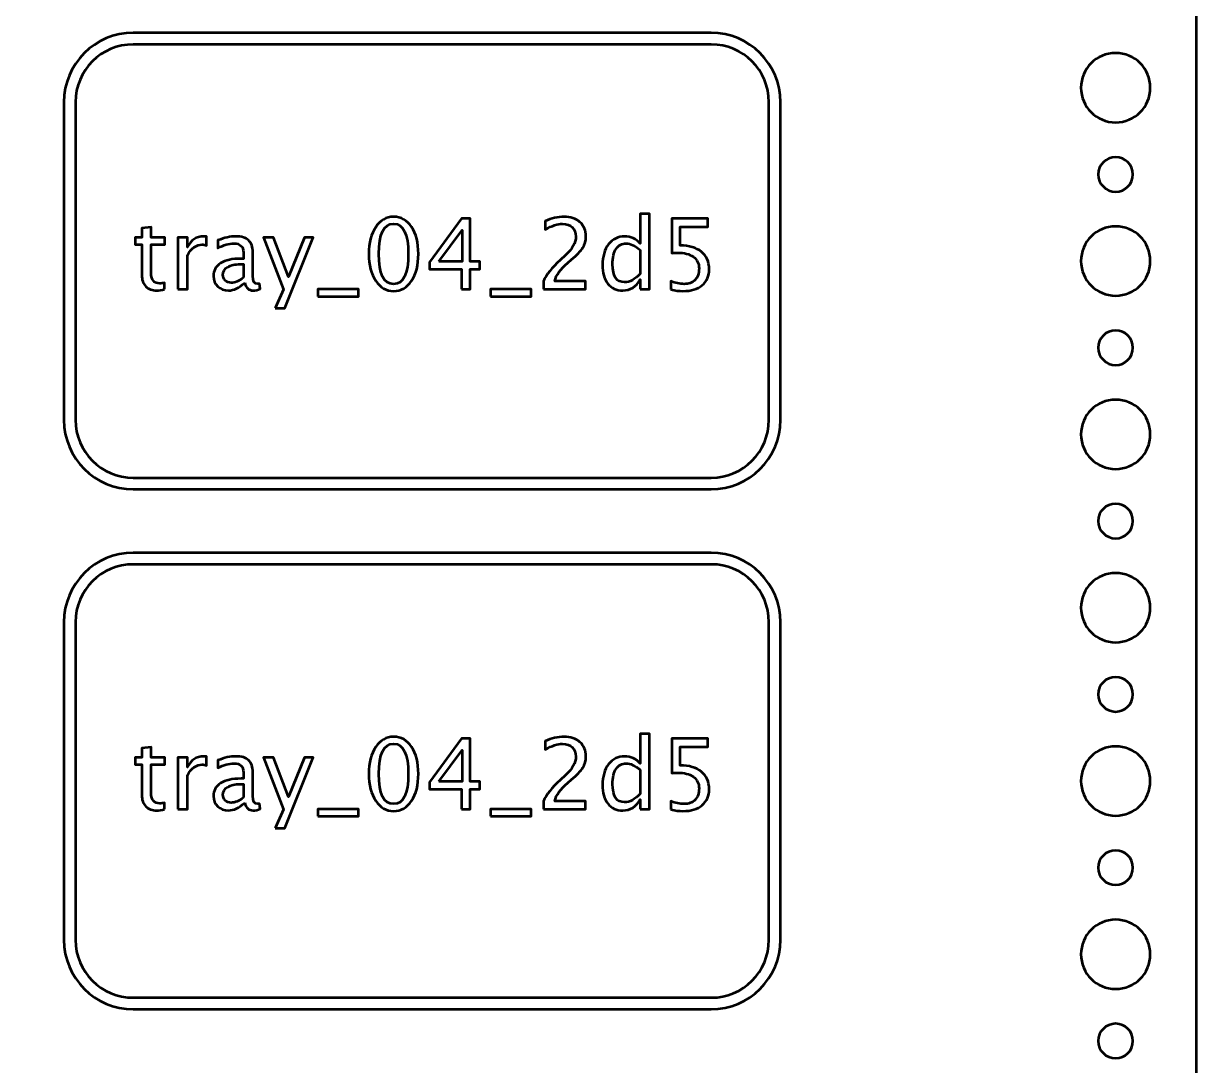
# Model space of a CAD drawing. Header units: centimetres. Extents: x -10.4 to 10.4, y -14.9 to 14.9.
# Drawn here: x 0.3 to 10.45, y -4.71 to 4.31 of the extents above; entities that cross this region are included whole.
import ezdxf

# ---------------------------------------------------------------- set-up
doc = ezdxf.new("R2010")
doc.units = ezdxf.units.CM
doc.header["$MEASUREMENT"] = 0
doc.layers.add('Layer 1', color=7, linetype='Continuous')

msp = doc.modelspace()

# ---------------------------------------------------------------- linework, layer by layer
at = {"layer": 'Layer 1', "lineweight": 53}
for points, knots in [([(-10.45, -14.45), (-10.45, -14.45), (-10.45, 14.45), (-10.45, 14.45), (-10.45, 14.45), (-10.45, 14.72614), (-10.22614, 14.95), (-9.95, 14.95), (-9.95, 14.95), (-9.95, 14.95), (9.95, 14.95), (9.95, 14.95), (9.95, 14.95), (10.22614, 14.95), (10.45, 14.72614), (10.45, 14.45), (10.45, 14.45), (10.45, 14.45), (10.45, -14.45), (10.45, -14.45), (10.45, -14.45), (10.45, -14.72614), (10.22614, -14.95), (9.95, -14.95), (9.95, -14.95), (9.95, -14.95), (-9.95, -14.95), (-9.95, -14.95), (-9.95, -14.95), (-10.22614, -14.95), (-10.45, -14.72614), (-10.45, -14.45)], [0, 0, 0, 0, 0.11111111, 0.11111111, 0.11111111, 0.11111111, 0.22222222, 0.22222222, 0.22222222, 0.22222222, 0.33333333, 0.33333333, 0.33333333, 0.33333333, 0.44444444, 0.44444444, 0.44444444, 0.44444444, 0.55555556, 0.55555556, 0.55555556, 0.55555556, 0.66666667, 0.66666667, 0.66666667, 0.66666667, 0.77777778, 0.77777778, 0.77777778, 0.77777778, 1, 1, 1, 1]), ([(0.65, 0.875), (0.65, 0.875), (0.65, 3.625), (0.65, 3.625), (0.65, 3.625), (0.65, 3.95637), (0.91863, 4.225), (1.25, 4.225), (1.25, 4.225), (1.25, 4.225), (6.25, 4.225), (6.25, 4.225), (6.25, 4.225), (6.58137, 4.225), (6.85, 3.95637), (6.85, 3.625), (6.85, 3.625), (6.85, 3.625), (6.85, 0.875), (6.85, 0.875), (6.85, 0.875), (6.85, 0.54363), (6.58137, 0.275), (6.25, 0.275), (6.25, 0.275), (6.25, 0.275), (1.25, 0.275), (1.25, 0.275), (1.25, 0.275), (0.91863, 0.275), (0.65, 0.54363), (0.65, 0.875)], [0, 0, 0, 0, 0.11111111, 0.11111111, 0.11111111, 0.11111111, 0.22222222, 0.22222222, 0.22222222, 0.22222222, 0.33333333, 0.33333333, 0.33333333, 0.33333333, 0.44444444, 0.44444444, 0.44444444, 0.44444444, 0.55555556, 0.55555556, 0.55555556, 0.55555556, 0.66666667, 0.66666667, 0.66666667, 0.66666667, 0.77777778, 0.77777778, 0.77777778, 0.77777778, 1, 1, 1, 1]), ([(9.45, 3.75), (9.45, 3.91568), (9.58432, 4.05), (9.75, 4.05), (9.75, 4.05), (9.91568, 4.05), (10.05, 3.91568), (10.05, 3.75), (10.05, 3.75), (10.05, 3.58432), (9.91568, 3.45), (9.75, 3.45), (9.75, 3.45), (9.58432, 3.45), (9.45, 3.58432), (9.45, 3.75)], [0, 0, 0, 0, 0.2, 0.2, 0.2, 0.2, 0.4, 0.4, 0.4, 0.4, 0.6, 0.6, 0.6, 0.6, 1, 1, 1, 1]), ([(9.6, 3), (9.6, 3.08284), (9.66716, 3.15), (9.75, 3.15), (9.75, 3.15), (9.83284, 3.15), (9.9, 3.08284), (9.9, 3), (9.9, 3), (9.9, 2.91716), (9.83284, 2.85), (9.75, 2.85), (9.75, 2.85), (9.66716, 2.85), (9.6, 2.91716), (9.6, 3)], [0, 0, 0, 0, 0.2, 0.2, 0.2, 0.2, 0.4, 0.4, 0.4, 0.4, 0.6, 0.6, 0.6, 0.6, 1, 1, 1, 1]), ([(9.45, 2.25), (9.45, 2.41568), (9.58432, 2.55), (9.75, 2.55), (9.75, 2.55), (9.91568, 2.55), (10.05, 2.41568), (10.05, 2.25), (10.05, 2.25), (10.05, 2.08432), (9.91568, 1.95), (9.75, 1.95), (9.75, 1.95), (9.58432, 1.95), (9.45, 2.08432), (9.45, 2.25)], [0, 0, 0, 0, 0.2, 0.2, 0.2, 0.2, 0.4, 0.4, 0.4, 0.4, 0.6, 0.6, 0.6, 0.6, 1, 1, 1, 1]), ([(9.6, 1.5), (9.6, 1.58284), (9.66716, 1.65), (9.75, 1.65), (9.75, 1.65), (9.83284, 1.65), (9.9, 1.58284), (9.9, 1.5), (9.9, 1.5), (9.9, 1.41716), (9.83284, 1.35), (9.75, 1.35), (9.75, 1.35), (9.66716, 1.35), (9.6, 1.41716), (9.6, 1.5)], [0, 0, 0, 0, 0.2, 0.2, 0.2, 0.2, 0.4, 0.4, 0.4, 0.4, 0.6, 0.6, 0.6, 0.6, 1, 1, 1, 1]), ([(9.45, 0.75), (9.45, 0.91568), (9.58432, 1.05), (9.75, 1.05), (9.75, 1.05), (9.91568, 1.05), (10.05, 0.91568), (10.05, 0.75), (10.05, 0.75), (10.05, 0.58432), (9.91568, 0.45), (9.75, 0.45), (9.75, 0.45), (9.58432, 0.45), (9.45, 0.58432), (9.45, 0.75)], [0, 0, 0, 0, 0.2, 0.2, 0.2, 0.2, 0.4, 0.4, 0.4, 0.4, 0.6, 0.6, 0.6, 0.6, 1, 1, 1, 1]), ([(9.6, 0), (9.6, 0.08284), (9.66716, 0.15), (9.75, 0.15), (9.75, 0.15), (9.83284, 0.15), (9.9, 0.08284), (9.9, 0), (9.9, 0), (9.9, -0.08284), (9.83284, -0.15), (9.75, -0.15), (9.75, -0.15), (9.66716, -0.15), (9.6, -0.08284), (9.6, 0)], [0, 0, 0, 0, 0.2, 0.2, 0.2, 0.2, 0.4, 0.4, 0.4, 0.4, 0.6, 0.6, 0.6, 0.6, 1, 1, 1, 1]), ([(0.65, -3.625), (0.65, -3.625), (0.65, -0.875), (0.65, -0.875), (0.65, -0.875), (0.65, -0.54363), (0.91863, -0.275), (1.25, -0.275), (1.25, -0.275), (1.25, -0.275), (6.25, -0.275), (6.25, -0.275), (6.25, -0.275), (6.58137, -0.275), (6.85, -0.54363), (6.85, -0.875), (6.85, -0.875), (6.85, -0.875), (6.85, -3.625), (6.85, -3.625), (6.85, -3.625), (6.85, -3.95637), (6.58137, -4.225), (6.25, -4.225), (6.25, -4.225), (6.25, -4.225), (1.25, -4.225), (1.25, -4.225), (1.25, -4.225), (0.91863, -4.225), (0.65, -3.95637), (0.65, -3.625)], [0, 0, 0, 0, 0.11111111, 0.11111111, 0.11111111, 0.11111111, 0.22222222, 0.22222222, 0.22222222, 0.22222222, 0.33333333, 0.33333333, 0.33333333, 0.33333333, 0.44444444, 0.44444444, 0.44444444, 0.44444444, 0.55555556, 0.55555556, 0.55555556, 0.55555556, 0.66666667, 0.66666667, 0.66666667, 0.66666667, 0.77777778, 0.77777778, 0.77777778, 0.77777778, 1, 1, 1, 1]), ([(9.45, -0.75), (9.45, -0.58432), (9.58432, -0.45), (9.75, -0.45), (9.75, -0.45), (9.91568, -0.45), (10.05, -0.58432), (10.05, -0.75), (10.05, -0.75), (10.05, -0.91568), (9.91568, -1.05), (9.75, -1.05), (9.75, -1.05), (9.58432, -1.05), (9.45, -0.91568), (9.45, -0.75)], [0, 0, 0, 0, 0.2, 0.2, 0.2, 0.2, 0.4, 0.4, 0.4, 0.4, 0.6, 0.6, 0.6, 0.6, 1, 1, 1, 1]), ([(9.6, -1.5), (9.6, -1.41716), (9.66716, -1.35), (9.75, -1.35), (9.75, -1.35), (9.83284, -1.35), (9.9, -1.41716), (9.9, -1.5), (9.9, -1.5), (9.9, -1.58284), (9.83284, -1.65), (9.75, -1.65), (9.75, -1.65), (9.66716, -1.65), (9.6, -1.58284), (9.6, -1.5)], [0, 0, 0, 0, 0.2, 0.2, 0.2, 0.2, 0.4, 0.4, 0.4, 0.4, 0.6, 0.6, 0.6, 0.6, 1, 1, 1, 1]), ([(9.45, -2.25), (9.45, -2.08432), (9.58432, -1.95), (9.75, -1.95), (9.75, -1.95), (9.91568, -1.95), (10.05, -2.08432), (10.05, -2.25), (10.05, -2.25), (10.05, -2.41568), (9.91568, -2.55), (9.75, -2.55), (9.75, -2.55), (9.58432, -2.55), (9.45, -2.41568), (9.45, -2.25)], [0, 0, 0, 0, 0.2, 0.2, 0.2, 0.2, 0.4, 0.4, 0.4, 0.4, 0.6, 0.6, 0.6, 0.6, 1, 1, 1, 1]), ([(9.6, -3), (9.6, -2.91716), (9.66716, -2.85), (9.75, -2.85), (9.75, -2.85), (9.83284, -2.85), (9.9, -2.91716), (9.9, -3), (9.9, -3), (9.9, -3.08284), (9.83284, -3.15), (9.75, -3.15), (9.75, -3.15), (9.66716, -3.15), (9.6, -3.08284), (9.6, -3)], [0, 0, 0, 0, 0.2, 0.2, 0.2, 0.2, 0.4, 0.4, 0.4, 0.4, 0.6, 0.6, 0.6, 0.6, 1, 1, 1, 1]), ([(9.45, -3.75), (9.45, -3.58432), (9.58432, -3.45), (9.75, -3.45), (9.75, -3.45), (9.91568, -3.45), (10.05, -3.58432), (10.05, -3.75), (10.05, -3.75), (10.05, -3.91568), (9.91568, -4.05), (9.75, -4.05), (9.75, -4.05), (9.58432, -4.05), (9.45, -3.91568), (9.45, -3.75)], [0, 0, 0, 0, 0.2, 0.2, 0.2, 0.2, 0.4, 0.4, 0.4, 0.4, 0.6, 0.6, 0.6, 0.6, 1, 1, 1, 1]), ([(9.6, -4.5), (9.6, -4.41716), (9.66716, -4.35), (9.75, -4.35), (9.75, -4.35), (9.83284, -4.35), (9.9, -4.41716), (9.9, -4.5), (9.9, -4.5), (9.9, -4.58284), (9.83284, -4.65), (9.75, -4.65), (9.75, -4.65), (9.66716, -4.65), (9.6, -4.58284), (9.6, -4.5)], [0, 0, 0, 0, 0.2, 0.2, 0.2, 0.2, 0.4, 0.4, 0.4, 0.4, 0.6, 0.6, 0.6, 0.6, 1, 1, 1, 1])]:
    msp.add_open_spline(points, degree=3, knots=knots, dxfattribs=at)
at = {"layer": 'Layer 1', "color": 4, "lineweight": 53}
for points, knots in [([(0.75, 0.875), (0.75, 0.875), (0.75, 3.625), (0.75, 3.625), (0.75, 3.625), (0.75, 3.90114), (0.97386, 4.125), (1.25, 4.125), (1.25, 4.125), (1.25, 4.125), (6.25, 4.125), (6.25, 4.125), (6.25, 4.125), (6.52614, 4.125), (6.75, 3.90114), (6.75, 3.625), (6.75, 3.625), (6.75, 3.625), (6.75, 0.875), (6.75, 0.875), (6.75, 0.875), (6.75, 0.59886), (6.52614, 0.375), (6.25, 0.375), (6.25, 0.375), (6.25, 0.375), (1.25, 0.375), (1.25, 0.375), (1.25, 0.375), (0.97386, 0.375), (0.75, 0.59886), (0.75, 0.875)], [0, 0, 0, 0, 0.11111111, 0.11111111, 0.11111111, 0.11111111, 0.22222222, 0.22222222, 0.22222222, 0.22222222, 0.33333333, 0.33333333, 0.33333333, 0.33333333, 0.44444444, 0.44444444, 0.44444444, 0.44444444, 0.55555556, 0.55555556, 0.55555556, 0.55555556, 0.66666667, 0.66666667, 0.66666667, 0.66666667, 0.77777778, 0.77777778, 0.77777778, 0.77777778, 1, 1, 1, 1]), ([(0.75, 0.875), (0.75, 0.875), (0.75, 3.625), (0.75, 3.625), (0.75, 3.625), (0.75, 3.90114), (0.97386, 4.125), (1.25, 4.125), (1.25, 4.125), (1.25, 4.125), (6.25, 4.125), (6.25, 4.125), (6.25, 4.125), (6.52614, 4.125), (6.75, 3.90114), (6.75, 3.625), (6.75, 3.625), (6.75, 3.625), (6.75, 0.875), (6.75, 0.875), (6.75, 0.875), (6.75, 0.59886), (6.52614, 0.375), (6.25, 0.375), (6.25, 0.375), (6.25, 0.375), (1.25, 0.375), (1.25, 0.375), (1.25, 0.375), (0.97386, 0.375), (0.75, 0.59886), (0.75, 0.875)], [0, 0, 0, 0, 0.11111111, 0.11111111, 0.11111111, 0.11111111, 0.22222222, 0.22222222, 0.22222222, 0.22222222, 0.33333333, 0.33333333, 0.33333333, 0.33333333, 0.44444444, 0.44444444, 0.44444444, 0.44444444, 0.55555556, 0.55555556, 0.55555556, 0.55555556, 0.66666667, 0.66666667, 0.66666667, 0.66666667, 0.77777778, 0.77777778, 0.77777778, 0.77777778, 1, 1, 1, 1]), ([(5.63462, 2.00531), (5.63462, 2.00531), (5.63462, 2.08955), (5.63462, 2.08955), (5.63462, 2.08955), (5.60146, 2.02662), (5.55151, 1.99515), (5.48476, 1.99515), (5.48476, 1.99515), (5.43058, 1.99515), (5.38796, 2.01476), (5.35692, 2.05413), (5.35692, 2.05413), (5.32587, 2.0935), (5.31035, 2.14727), (5.31035, 2.21543), (5.31035, 2.21543), (5.31035, 2.28993), (5.32799, 2.3499), (5.36313, 2.39534), (5.36313, 2.39534), (5.3984, 2.44064), (5.44469, 2.46336), (5.50212, 2.46336), (5.50212, 2.46336), (5.55532, 2.46336), (5.59963, 2.44304), (5.63462, 2.40226), (5.63462, 2.40226), (5.63462, 2.40226), (5.63462, 2.65809), (5.63462, 2.65809), (5.63462, 2.65809), (5.63462, 2.65809), (5.71591, 2.65809), (5.71591, 2.65809), (5.71591, 2.65809), (5.71591, 2.65809), (5.71591, 2.00531), (5.71591, 2.00531), (5.71591, 2.00531), (5.71591, 2.00531), (5.63462, 2.00531), (5.63462, 2.00531)], [0, 0, 0, 0, 0.08333333, 0.08333333, 0.08333333, 0.08333333, 0.16666667, 0.16666667, 0.16666667, 0.16666667, 0.25, 0.25, 0.25, 0.25, 0.33333333, 0.33333333, 0.33333333, 0.33333333, 0.41666667, 0.41666667, 0.41666667, 0.41666667, 0.5, 0.5, 0.5, 0.5, 0.58333333, 0.58333333, 0.58333333, 0.58333333, 0.66666667, 0.66666667, 0.66666667, 0.66666667, 0.75, 0.75, 0.75, 0.75, 0.83333333, 0.83333333, 0.83333333, 0.83333333, 1, 1, 1, 1]), ([(1.52078, 2.00545), (1.49566, 1.99854), (1.47379, 1.99515), (1.45531, 1.99515), (1.45531, 1.99515), (1.41382, 1.99515), (1.3815, 2.007), (1.35836, 2.03071), (1.35836, 2.03071), (1.33508, 2.05442), (1.32351, 2.0873), (1.32351, 2.12949), (1.32351, 2.12949), (1.32351, 2.12949), (1.32351, 2.39308), (1.32351, 2.39308), (1.32351, 2.39308), (1.32351, 2.39308), (1.26734, 2.39308), (1.26734, 2.39308), (1.26734, 2.39308), (1.26734, 2.39308), (1.26734, 2.45405), (1.26734, 2.45405), (1.26734, 2.45405), (1.26734, 2.45405), (1.32351, 2.45405), (1.32351, 2.45405), (1.32351, 2.45405), (1.32351, 2.45405), (1.32351, 2.53518), (1.32351, 2.53518), (1.32351, 2.53518), (1.32351, 2.53518), (1.40479, 2.54295), (1.40479, 2.54295), (1.40479, 2.54295), (1.40479, 2.54295), (1.40479, 2.45405), (1.40479, 2.45405), (1.40479, 2.45405), (1.40479, 2.45405), (1.52247, 2.45405), (1.52247, 2.45405), (1.52247, 2.45405), (1.52247, 2.45405), (1.52247, 2.39308), (1.52247, 2.39308), (1.52247, 2.39308), (1.52247, 2.39308), (1.40479, 2.39308), (1.40479, 2.39308), (1.40479, 2.39308), (1.40479, 2.39308), (1.40479, 2.14416), (1.40479, 2.14416), (1.40479, 2.14416), (1.40479, 2.08546), (1.43033, 2.05611), (1.48127, 2.05611), (1.48127, 2.05611), (1.49214, 2.05611), (1.50526, 2.05794), (1.52078, 2.06147), (1.52078, 2.06147), (1.52078, 2.06147), (1.52078, 2.00545), (1.52078, 2.00545)], [0, 0, 0, 0, 0.05555556, 0.05555556, 0.05555556, 0.05555556, 0.11111111, 0.11111111, 0.11111111, 0.11111111, 0.16666667, 0.16666667, 0.16666667, 0.16666667, 0.22222222, 0.22222222, 0.22222222, 0.22222222, 0.27777778, 0.27777778, 0.27777778, 0.27777778, 0.33333333, 0.33333333, 0.33333333, 0.33333333, 0.38888889, 0.38888889, 0.38888889, 0.38888889, 0.44444444, 0.44444444, 0.44444444, 0.44444444, 0.5, 0.5, 0.5, 0.5, 0.55555556, 0.55555556, 0.55555556, 0.55555556, 0.61111111, 0.61111111, 0.61111111, 0.61111111, 0.66666667, 0.66666667, 0.66666667, 0.66666667, 0.72222222, 0.72222222, 0.72222222, 0.72222222, 0.77777778, 0.77777778, 0.77777778, 0.77777778, 0.83333333, 0.83333333, 0.83333333, 0.83333333, 0.88888889, 0.88888889, 0.88888889, 0.88888889, 1, 1, 1, 1]), ([(3.5027, 1.99007), (3.43849, 1.99007), (3.3867, 2.01956), (3.34747, 2.07841), (3.34747, 2.07841), (3.3081, 2.13725), (3.28849, 2.21486), (3.28849, 2.31138), (3.28849, 2.31138), (3.28849, 2.4079), (3.3081, 2.48551), (3.34747, 2.54436), (3.34747, 2.54436), (3.3867, 2.6032), (3.43849, 2.63269), (3.5027, 2.63269), (3.5027, 2.63269), (3.56719, 2.63269), (3.61897, 2.60334), (3.6582, 2.54464), (3.6582, 2.54464), (3.69729, 2.48594), (3.71691, 2.40818), (3.71691, 2.31138), (3.71691, 2.31138), (3.71691, 2.21486), (3.69729, 2.13725), (3.6582, 2.07841), (3.6582, 2.07841), (3.61897, 2.01956), (3.56719, 1.99007), (3.5027, 1.99007)], [0, 0, 0, 0, 0.11111111, 0.11111111, 0.11111111, 0.11111111, 0.22222222, 0.22222222, 0.22222222, 0.22222222, 0.33333333, 0.33333333, 0.33333333, 0.33333333, 0.44444444, 0.44444444, 0.44444444, 0.44444444, 0.55555556, 0.55555556, 0.55555556, 0.55555556, 0.66666667, 0.66666667, 0.66666667, 0.66666667, 0.77777778, 0.77777778, 0.77777778, 0.77777778, 1, 1, 1, 1]), ([(3.50256, 2.05103), (3.58736, 2.05103), (3.6297, 2.13781), (3.6297, 2.31138), (3.6297, 2.31138), (3.6297, 2.48495), (3.58736, 2.57173), (3.50256, 2.57173), (3.50256, 2.57173), (3.41803, 2.57173), (3.3757, 2.48495), (3.3757, 2.31138), (3.3757, 2.31138), (3.3757, 2.13781), (3.41803, 2.05103), (3.50256, 2.05103)], [0, 0, 0, 0, 0.2, 0.2, 0.2, 0.2, 0.4, 0.4, 0.4, 0.4, 0.6, 0.6, 0.6, 0.6, 1, 1, 1, 1]), ([(4.08972, 2.00531), (4.08972, 2.00531), (4.08972, 2.17888), (4.08972, 2.17888), (4.08972, 2.17888), (4.08972, 2.17888), (3.81371, 2.17888), (3.81371, 2.17888), (3.81371, 2.17888), (3.81371, 2.17888), (3.81371, 2.24068), (3.81371, 2.24068), (3.81371, 2.24068), (3.81371, 2.24068), (4.08972, 2.61745), (4.08972, 2.61745), (4.08972, 2.61745), (4.08972, 2.61745), (4.16592, 2.61745), (4.16592, 2.61745), (4.16592, 2.61745), (4.16592, 2.61745), (4.16592, 2.24576), (4.16592, 2.24576), (4.16592, 2.24576), (4.16592, 2.24576), (4.24805, 2.24576), (4.24805, 2.24576), (4.24805, 2.24576), (4.24805, 2.24576), (4.24805, 2.17888), (4.24805, 2.17888), (4.24805, 2.17888), (4.24805, 2.17888), (4.16592, 2.17888), (4.16592, 2.17888), (4.16592, 2.17888), (4.16592, 2.17888), (4.16592, 2.00531), (4.16592, 2.00531), (4.16592, 2.00531), (4.16592, 2.00531), (4.08972, 2.00531), (4.08972, 2.00531)], [0, 0, 0, 0, 0.08333333, 0.08333333, 0.08333333, 0.08333333, 0.16666667, 0.16666667, 0.16666667, 0.16666667, 0.25, 0.25, 0.25, 0.25, 0.33333333, 0.33333333, 0.33333333, 0.33333333, 0.41666667, 0.41666667, 0.41666667, 0.41666667, 0.5, 0.5, 0.5, 0.5, 0.58333333, 0.58333333, 0.58333333, 0.58333333, 0.66666667, 0.66666667, 0.66666667, 0.66666667, 0.75, 0.75, 0.75, 0.75, 0.83333333, 0.83333333, 0.83333333, 0.83333333, 1, 1, 1, 1]), ([(4.79952, 2.00531), (4.79952, 2.00531), (4.79952, 2.07643), (4.79952, 2.07643), (4.79952, 2.07643), (4.82323, 2.13189), (4.87107, 2.19242), (4.94318, 2.25776), (4.94318, 2.25776), (4.94318, 2.25776), (4.98974, 2.29953), (4.98974, 2.29953), (4.98974, 2.29953), (5.04971, 2.354), (5.07977, 2.4079), (5.07977, 2.46152), (5.07977, 2.46152), (5.07977, 2.49581), (5.06947, 2.52263), (5.04901, 2.54224), (5.04901, 2.54224), (5.02855, 2.56185), (5.00018, 2.57173), (4.9642, 2.57173), (4.9642, 2.57173), (4.92215, 2.57173), (4.87234, 2.55565), (4.81476, 2.52347), (4.81476, 2.52347), (4.81476, 2.52347), (4.81476, 2.59459), (4.81476, 2.59459), (4.81476, 2.59459), (4.86909, 2.61999), (4.92314, 2.63269), (4.97704, 2.63269), (4.97704, 2.63269), (5.03433, 2.63269), (5.08034, 2.61731), (5.11505, 2.58641), (5.11505, 2.58641), (5.14962, 2.5555), (5.16698, 2.51458), (5.16698, 2.4635), (5.16698, 2.4635), (5.16698, 2.42681), (5.15823, 2.39421), (5.14073, 2.36585), (5.14073, 2.36585), (5.12309, 2.33735), (5.0905, 2.30291), (5.04266, 2.26227), (5.04266, 2.26227), (5.04266, 2.26227), (5.01119, 2.23546), (5.01119, 2.23546), (5.01119, 2.23546), (4.94572, 2.18001), (4.9079, 2.12695), (4.89774, 2.07643), (4.89774, 2.07643), (4.89774, 2.07643), (5.16444, 2.07643), (5.16444, 2.07643), (5.16444, 2.07643), (5.16444, 2.07643), (5.16444, 2.00531), (5.16444, 2.00531), (5.16444, 2.00531), (5.16444, 2.00531), (4.79952, 2.00531), (4.79952, 2.00531)], [0, 0, 0, 0, 0.05263158, 0.05263158, 0.05263158, 0.05263158, 0.10526316, 0.10526316, 0.10526316, 0.10526316, 0.15789474, 0.15789474, 0.15789474, 0.15789474, 0.21052632, 0.21052632, 0.21052632, 0.21052632, 0.26315789, 0.26315789, 0.26315789, 0.26315789, 0.31578947, 0.31578947, 0.31578947, 0.31578947, 0.36842105, 0.36842105, 0.36842105, 0.36842105, 0.42105263, 0.42105263, 0.42105263, 0.42105263, 0.47368421, 0.47368421, 0.47368421, 0.47368421, 0.52631579, 0.52631579, 0.52631579, 0.52631579, 0.57894737, 0.57894737, 0.57894737, 0.57894737, 0.63157895, 0.63157895, 0.63157895, 0.63157895, 0.68421053, 0.68421053, 0.68421053, 0.68421053, 0.73684211, 0.73684211, 0.73684211, 0.73684211, 0.78947368, 0.78947368, 0.78947368, 0.78947368, 0.84210526, 0.84210526, 0.84210526, 0.84210526, 0.89473684, 0.89473684, 0.89473684, 0.89473684, 1, 1, 1, 1]), ([(5.90076, 2.00277), (5.90076, 2.00277), (5.90076, 2.07558), (5.90076, 2.07558), (5.90076, 2.07558), (5.94126, 2.05921), (5.97965, 2.05103), (6.01633, 2.05103), (6.01633, 2.05103), (6.05641, 2.05103), (6.08802, 2.06288), (6.11102, 2.08659), (6.11102, 2.08659), (6.13402, 2.1103), (6.14545, 2.14289), (6.14545, 2.18438), (6.14545, 2.18438), (6.14545, 2.22897), (6.12922, 2.26312), (6.09677, 2.28669), (6.09677, 2.28669), (6.06431, 2.31025), (6.01732, 2.32196), (5.95594, 2.32196), (5.95594, 2.32196), (5.94169, 2.32196), (5.92659, 2.32098), (5.91092, 2.319), (5.91092, 2.319), (5.91092, 2.319), (5.91092, 2.61745), (5.91092, 2.61745), (5.91092, 2.61745), (5.91092, 2.61745), (6.22081, 2.61745), (6.22081, 2.61745), (6.22081, 2.61745), (6.22081, 2.61745), (6.22081, 2.54633), (6.22081, 2.54633), (6.22081, 2.54633), (6.22081, 2.54633), (5.98204, 2.54633), (5.98204, 2.54633), (5.98204, 2.54633), (5.98204, 2.54633), (5.98204, 2.38462), (5.98204, 2.38462), (5.98204, 2.38462), (6.06078, 2.38462), (6.12217, 2.36656), (6.16634, 2.33043), (6.16634, 2.33043), (6.2105, 2.29445), (6.23266, 2.24449), (6.23266, 2.18057), (6.23266, 2.18057), (6.23266, 2.12102), (6.21262, 2.07445), (6.17254, 2.04073), (6.17254, 2.04073), (6.13247, 2.007), (6.07715, 1.99007), (6.0066, 1.99007), (6.0066, 1.99007), (5.97513, 1.99007), (5.93985, 1.9943), (5.90076, 2.00277)], [0, 0, 0, 0, 0.05555556, 0.05555556, 0.05555556, 0.05555556, 0.11111111, 0.11111111, 0.11111111, 0.11111111, 0.16666667, 0.16666667, 0.16666667, 0.16666667, 0.22222222, 0.22222222, 0.22222222, 0.22222222, 0.27777778, 0.27777778, 0.27777778, 0.27777778, 0.33333333, 0.33333333, 0.33333333, 0.33333333, 0.38888889, 0.38888889, 0.38888889, 0.38888889, 0.44444444, 0.44444444, 0.44444444, 0.44444444, 0.5, 0.5, 0.5, 0.5, 0.55555556, 0.55555556, 0.55555556, 0.55555556, 0.61111111, 0.61111111, 0.61111111, 0.61111111, 0.66666667, 0.66666667, 0.66666667, 0.66666667, 0.72222222, 0.72222222, 0.72222222, 0.72222222, 0.77777778, 0.77777778, 0.77777778, 0.77777778, 0.83333333, 0.83333333, 0.83333333, 0.83333333, 0.88888889, 0.88888889, 0.88888889, 0.88888889, 1, 1, 1, 1]), ([(1.63677, 2.00531), (1.63677, 2.00531), (1.63677, 2.45405), (1.63677, 2.45405), (1.63677, 2.45405), (1.63677, 2.45405), (1.71805, 2.45405), (1.71805, 2.45405), (1.71805, 2.45405), (1.71805, 2.45405), (1.71805, 2.36924), (1.71805, 2.36924), (1.71805, 2.36924), (1.75037, 2.43203), (1.79721, 2.46336), (1.85874, 2.46336), (1.85874, 2.46336), (1.86706, 2.46336), (1.87581, 2.46265), (1.88484, 2.46124), (1.88484, 2.46124), (1.88484, 2.46124), (1.88484, 2.38518), (1.88484, 2.38518), (1.88484, 2.38518), (1.87073, 2.38984), (1.85832, 2.39224), (1.84759, 2.39224), (1.84759, 2.39224), (1.79594, 2.39224), (1.75276, 2.36176), (1.71805, 2.30066), (1.71805, 2.30066), (1.71805, 2.30066), (1.71805, 2.00531), (1.71805, 2.00531), (1.71805, 2.00531), (1.71805, 2.00531), (1.63677, 2.00531), (1.63677, 2.00531)], [0, 0, 0, 0, 0.09090909, 0.09090909, 0.09090909, 0.09090909, 0.18181818, 0.18181818, 0.18181818, 0.18181818, 0.27272727, 0.27272727, 0.27272727, 0.27272727, 0.36363636, 0.36363636, 0.36363636, 0.36363636, 0.45454545, 0.45454545, 0.45454545, 0.45454545, 0.54545455, 0.54545455, 0.54545455, 0.54545455, 0.63636364, 0.63636364, 0.63636364, 0.63636364, 0.72727273, 0.72727273, 0.72727273, 0.72727273, 0.81818182, 0.81818182, 0.81818182, 0.81818182, 1, 1, 1, 1]), ([(2.21448, 2.06246), (2.16566, 2.01759), (2.11867, 1.99515), (2.07351, 1.99515), (2.07351, 1.99515), (2.0364, 1.99515), (2.0055, 2.00672), (1.98108, 2.03), (1.98108, 2.03), (1.95653, 2.05329), (1.94425, 2.08264), (1.94425, 2.11806), (1.94425, 2.11806), (1.94425, 2.16702), (1.96486, 2.2047), (2.00606, 2.23095), (2.00606, 2.23095), (2.04727, 2.25719), (2.10639, 2.27032), (2.18344, 2.27032), (2.18344, 2.27032), (2.18344, 2.27032), (2.20249, 2.27032), (2.20249, 2.27032), (2.20249, 2.27032), (2.20249, 2.27032), (2.20249, 2.32436), (2.20249, 2.32436), (2.20249, 2.32436), (2.20249, 2.37643), (2.17539, 2.4024), (2.12107, 2.4024), (2.12107, 2.4024), (2.07902, 2.4024), (2.03301, 2.38913), (1.9832, 2.3626), (1.9832, 2.3626), (1.9832, 2.3626), (1.9832, 2.42949), (1.9832, 2.42949), (1.9832, 2.42949), (2.03795, 2.45207), (2.0896, 2.46336), (2.138, 2.46336), (2.138, 2.46336), (2.18781, 2.46336), (2.22464, 2.45207), (2.24821, 2.42935), (2.24821, 2.42935), (2.27191, 2.40663), (2.28377, 2.37164), (2.28377, 2.32436), (2.28377, 2.32436), (2.28377, 2.32436), (2.28377, 2.12159), (2.28377, 2.12159), (2.28377, 2.12159), (2.28377, 2.07516), (2.29802, 2.05188), (2.32667, 2.05188), (2.32667, 2.05188), (2.33019, 2.05188), (2.33542, 2.05244), (2.34233, 2.05357), (2.34233, 2.05357), (2.34233, 2.05357), (2.34812, 2.00841), (2.34812, 2.00841), (2.34812, 2.00841), (2.32963, 1.99952), (2.30931, 1.99515), (2.28701, 1.99515), (2.28701, 1.99515), (2.24905, 1.99515), (2.22492, 2.01759), (2.21448, 2.06246)], [0, 0, 0, 0, 0.05, 0.05, 0.05, 0.05, 0.1, 0.1, 0.1, 0.1, 0.15, 0.15, 0.15, 0.15, 0.2, 0.2, 0.2, 0.2, 0.25, 0.25, 0.25, 0.25, 0.3, 0.3, 0.3, 0.3, 0.35, 0.35, 0.35, 0.35, 0.4, 0.4, 0.4, 0.4, 0.45, 0.45, 0.45, 0.45, 0.5, 0.5, 0.5, 0.5, 0.55, 0.55, 0.55, 0.55, 0.6, 0.6, 0.6, 0.6, 0.65, 0.65, 0.65, 0.65, 0.7, 0.7, 0.7, 0.7, 0.75, 0.75, 0.75, 0.75, 0.8, 0.8, 0.8, 0.8, 0.85, 0.85, 0.85, 0.85, 0.9, 0.9, 0.9, 0.9, 1, 1, 1, 1]), ([(2.47723, 1.8419), (2.47723, 1.8419), (2.55004, 2.00475), (2.55004, 2.00475), (2.55004, 2.00475), (2.55004, 2.00475), (2.37619, 2.45405), (2.37619, 2.45405), (2.37619, 2.45405), (2.37619, 2.45405), (2.4634, 2.45405), (2.4634, 2.45405), (2.4634, 2.45405), (2.4634, 2.45405), (2.59266, 2.11425), (2.59266, 2.11425), (2.59266, 2.11425), (2.59266, 2.11425), (2.73052, 2.45405), (2.73052, 2.45405), (2.73052, 2.45405), (2.73052, 2.45405), (2.80715, 2.45405), (2.80715, 2.45405), (2.80715, 2.45405), (2.80715, 2.45405), (2.5619, 1.8419), (2.5619, 1.8419), (2.5619, 1.8419), (2.5619, 1.8419), (2.47723, 1.8419), (2.47723, 1.8419)], [0, 0, 0, 0, 0.11111111, 0.11111111, 0.11111111, 0.11111111, 0.22222222, 0.22222222, 0.22222222, 0.22222222, 0.33333333, 0.33333333, 0.33333333, 0.33333333, 0.44444444, 0.44444444, 0.44444444, 0.44444444, 0.55555556, 0.55555556, 0.55555556, 0.55555556, 0.66666667, 0.66666667, 0.66666667, 0.66666667, 0.77777778, 0.77777778, 0.77777778, 0.77777778, 1, 1, 1, 1]), ([(3.894, 2.24576), (3.894, 2.24576), (4.0948, 2.24576), (4.0948, 2.24576), (4.0948, 2.24576), (4.0948, 2.24576), (4.0948, 2.51698), (4.0948, 2.51698), (4.0948, 2.51698), (4.0948, 2.51698), (3.894, 2.24576), (3.894, 2.24576)], [0, 0, 0, 0, 0.25, 0.25, 0.25, 0.25, 0.5, 0.5, 0.5, 0.5, 1, 1, 1, 1]), ([(5.63462, 2.34666), (5.59243, 2.38377), (5.5525, 2.4024), (5.51468, 2.4024), (5.51468, 2.4024), (5.47743, 2.4024), (5.44864, 2.38688), (5.42818, 2.35569), (5.42818, 2.35569), (5.40772, 2.32465), (5.39756, 2.28062), (5.39756, 2.22361), (5.39756, 2.22361), (5.39756, 2.11876), (5.43227, 2.06627), (5.50184, 2.06627), (5.50184, 2.06627), (5.54699, 2.06627), (5.5913, 2.09096), (5.63462, 2.14021), (5.63462, 2.14021), (5.63462, 2.14021), (5.63462, 2.34666), (5.63462, 2.34666)], [0, 0, 0, 0, 0.14285714, 0.14285714, 0.14285714, 0.14285714, 0.28571429, 0.28571429, 0.28571429, 0.28571429, 0.42857143, 0.42857143, 0.42857143, 0.42857143, 0.57142857, 0.57142857, 0.57142857, 0.57142857, 0.71428571, 0.71428571, 0.71428571, 0.71428571, 1, 1, 1, 1]), ([(2.20249, 2.10677), (2.20249, 2.10677), (2.20249, 2.22206), (2.20249, 2.22206), (2.20249, 2.22206), (2.20249, 2.22206), (2.17638, 2.2229), (2.17638, 2.2229), (2.17638, 2.2229), (2.13123, 2.2229), (2.09482, 2.21458), (2.06702, 2.19793), (2.06702, 2.19793), (2.03936, 2.18114), (2.02553, 2.15898), (2.02553, 2.13132), (2.02553, 2.13132), (2.02553, 2.11199), (2.03245, 2.09562), (2.04614, 2.08222), (2.04614, 2.08222), (2.05997, 2.06881), (2.07676, 2.06204), (2.09665, 2.06204), (2.09665, 2.06204), (2.13052, 2.06204), (2.1658, 2.07699), (2.20249, 2.10677)], [0, 0, 0, 0, 0.125, 0.125, 0.125, 0.125, 0.25, 0.25, 0.25, 0.25, 0.375, 0.375, 0.375, 0.375, 0.5, 0.5, 0.5, 0.5, 0.625, 0.625, 0.625, 0.625, 0.75, 0.75, 0.75, 0.75, 1, 1, 1, 1]), ([(2.84737, 1.94435), (2.84737, 1.94435), (2.84737, 2.00531), (2.84737, 2.00531), (2.84737, 2.00531), (2.84737, 2.00531), (3.19958, 2.00531), (3.19958, 2.00531), (3.19958, 2.00531), (3.19958, 2.00531), (3.19958, 1.94435), (3.19958, 1.94435), (3.19958, 1.94435), (3.19958, 1.94435), (2.84737, 1.94435), (2.84737, 1.94435)], [0, 0, 0, 0, 0.2, 0.2, 0.2, 0.2, 0.4, 0.4, 0.4, 0.4, 0.6, 0.6, 0.6, 0.6, 1, 1, 1, 1]), ([(4.34147, 1.94435), (4.34147, 1.94435), (4.34147, 2.00531), (4.34147, 2.00531), (4.34147, 2.00531), (4.34147, 2.00531), (4.69368, 2.00531), (4.69368, 2.00531), (4.69368, 2.00531), (4.69368, 2.00531), (4.69368, 1.94435), (4.69368, 1.94435), (4.69368, 1.94435), (4.69368, 1.94435), (4.34147, 1.94435), (4.34147, 1.94435)], [0, 0, 0, 0, 0.2, 0.2, 0.2, 0.2, 0.4, 0.4, 0.4, 0.4, 0.6, 0.6, 0.6, 0.6, 1, 1, 1, 1]), ([(0.75, -3.625), (0.75, -3.625), (0.75, -0.875), (0.75, -0.875), (0.75, -0.875), (0.75, -0.59886), (0.97386, -0.375), (1.25, -0.375), (1.25, -0.375), (1.25, -0.375), (6.25, -0.375), (6.25, -0.375), (6.25, -0.375), (6.52614, -0.375), (6.75, -0.59886), (6.75, -0.875), (6.75, -0.875), (6.75, -0.875), (6.75, -3.625), (6.75, -3.625), (6.75, -3.625), (6.75, -3.90114), (6.52614, -4.125), (6.25, -4.125), (6.25, -4.125), (6.25, -4.125), (1.25, -4.125), (1.25, -4.125), (1.25, -4.125), (0.97386, -4.125), (0.75, -3.90114), (0.75, -3.625)], [0, 0, 0, 0, 0.11111111, 0.11111111, 0.11111111, 0.11111111, 0.22222222, 0.22222222, 0.22222222, 0.22222222, 0.33333333, 0.33333333, 0.33333333, 0.33333333, 0.44444444, 0.44444444, 0.44444444, 0.44444444, 0.55555556, 0.55555556, 0.55555556, 0.55555556, 0.66666667, 0.66666667, 0.66666667, 0.66666667, 0.77777778, 0.77777778, 0.77777778, 0.77777778, 1, 1, 1, 1]), ([(0.75, -3.625), (0.75, -3.625), (0.75, -0.875), (0.75, -0.875), (0.75, -0.875), (0.75, -0.59886), (0.97386, -0.375), (1.25, -0.375), (1.25, -0.375), (1.25, -0.375), (6.25, -0.375), (6.25, -0.375), (6.25, -0.375), (6.52614, -0.375), (6.75, -0.59886), (6.75, -0.875), (6.75, -0.875), (6.75, -0.875), (6.75, -3.625), (6.75, -3.625), (6.75, -3.625), (6.75, -3.90114), (6.52614, -4.125), (6.25, -4.125), (6.25, -4.125), (6.25, -4.125), (1.25, -4.125), (1.25, -4.125), (1.25, -4.125), (0.97386, -4.125), (0.75, -3.90114), (0.75, -3.625)], [0, 0, 0, 0, 0.11111111, 0.11111111, 0.11111111, 0.11111111, 0.22222222, 0.22222222, 0.22222222, 0.22222222, 0.33333333, 0.33333333, 0.33333333, 0.33333333, 0.44444444, 0.44444444, 0.44444444, 0.44444444, 0.55555556, 0.55555556, 0.55555556, 0.55555556, 0.66666667, 0.66666667, 0.66666667, 0.66666667, 0.77777778, 0.77777778, 0.77777778, 0.77777778, 1, 1, 1, 1]), ([(3.5027, -2.50993), (3.43849, -2.50993), (3.3867, -2.48044), (3.34747, -2.42159), (3.34747, -2.42159), (3.3081, -2.36275), (3.28849, -2.28514), (3.28849, -2.18862), (3.28849, -2.18862), (3.28849, -2.0921), (3.3081, -2.01449), (3.34747, -1.95564), (3.34747, -1.95564), (3.3867, -1.8968), (3.43849, -1.86731), (3.5027, -1.86731), (3.5027, -1.86731), (3.56719, -1.86731), (3.61897, -1.89666), (3.6582, -1.95536), (3.6582, -1.95536), (3.69729, -2.01406), (3.71691, -2.09182), (3.71691, -2.18862), (3.71691, -2.18862), (3.71691, -2.28514), (3.69729, -2.36275), (3.6582, -2.42159), (3.6582, -2.42159), (3.61897, -2.48044), (3.56719, -2.50993), (3.5027, -2.50993)], [0, 0, 0, 0, 0.11111111, 0.11111111, 0.11111111, 0.11111111, 0.22222222, 0.22222222, 0.22222222, 0.22222222, 0.33333333, 0.33333333, 0.33333333, 0.33333333, 0.44444444, 0.44444444, 0.44444444, 0.44444444, 0.55555556, 0.55555556, 0.55555556, 0.55555556, 0.66666667, 0.66666667, 0.66666667, 0.66666667, 0.77777778, 0.77777778, 0.77777778, 0.77777778, 1, 1, 1, 1]), ([(3.50256, -2.44897), (3.58736, -2.44897), (3.6297, -2.36219), (3.6297, -2.18862), (3.6297, -2.18862), (3.6297, -2.01505), (3.58736, -1.92827), (3.50256, -1.92827), (3.50256, -1.92827), (3.41803, -1.92827), (3.3757, -2.01505), (3.3757, -2.18862), (3.3757, -2.18862), (3.3757, -2.36219), (3.41803, -2.44897), (3.50256, -2.44897)], [0, 0, 0, 0, 0.2, 0.2, 0.2, 0.2, 0.4, 0.4, 0.4, 0.4, 0.6, 0.6, 0.6, 0.6, 1, 1, 1, 1]), ([(4.08972, -2.49469), (4.08972, -2.49469), (4.08972, -2.32112), (4.08972, -2.32112), (4.08972, -2.32112), (4.08972, -2.32112), (3.81371, -2.32112), (3.81371, -2.32112), (3.81371, -2.32112), (3.81371, -2.32112), (3.81371, -2.25932), (3.81371, -2.25932), (3.81371, -2.25932), (3.81371, -2.25932), (4.08972, -1.88255), (4.08972, -1.88255), (4.08972, -1.88255), (4.08972, -1.88255), (4.16592, -1.88255), (4.16592, -1.88255), (4.16592, -1.88255), (4.16592, -1.88255), (4.16592, -2.25424), (4.16592, -2.25424), (4.16592, -2.25424), (4.16592, -2.25424), (4.24805, -2.25424), (4.24805, -2.25424), (4.24805, -2.25424), (4.24805, -2.25424), (4.24805, -2.32112), (4.24805, -2.32112), (4.24805, -2.32112), (4.24805, -2.32112), (4.16592, -2.32112), (4.16592, -2.32112), (4.16592, -2.32112), (4.16592, -2.32112), (4.16592, -2.49469), (4.16592, -2.49469), (4.16592, -2.49469), (4.16592, -2.49469), (4.08972, -2.49469), (4.08972, -2.49469)], [0, 0, 0, 0, 0.08333333, 0.08333333, 0.08333333, 0.08333333, 0.16666667, 0.16666667, 0.16666667, 0.16666667, 0.25, 0.25, 0.25, 0.25, 0.33333333, 0.33333333, 0.33333333, 0.33333333, 0.41666667, 0.41666667, 0.41666667, 0.41666667, 0.5, 0.5, 0.5, 0.5, 0.58333333, 0.58333333, 0.58333333, 0.58333333, 0.66666667, 0.66666667, 0.66666667, 0.66666667, 0.75, 0.75, 0.75, 0.75, 0.83333333, 0.83333333, 0.83333333, 0.83333333, 1, 1, 1, 1]), ([(4.79952, -2.49469), (4.79952, -2.49469), (4.79952, -2.42357), (4.79952, -2.42357), (4.79952, -2.42357), (4.82323, -2.36811), (4.87107, -2.30758), (4.94318, -2.24224), (4.94318, -2.24224), (4.94318, -2.24224), (4.98974, -2.20047), (4.98974, -2.20047), (4.98974, -2.20047), (5.04971, -2.146), (5.07977, -2.0921), (5.07977, -2.03848), (5.07977, -2.03848), (5.07977, -2.00419), (5.06947, -1.97737), (5.04901, -1.95776), (5.04901, -1.95776), (5.02855, -1.93815), (5.00018, -1.92827), (4.9642, -1.92827), (4.9642, -1.92827), (4.92215, -1.92827), (4.87234, -1.94435), (4.81476, -1.97653), (4.81476, -1.97653), (4.81476, -1.97653), (4.81476, -1.90541), (4.81476, -1.90541), (4.81476, -1.90541), (4.86909, -1.88001), (4.92314, -1.86731), (4.97704, -1.86731), (4.97704, -1.86731), (5.03433, -1.86731), (5.08034, -1.88269), (5.11505, -1.91359), (5.11505, -1.91359), (5.14962, -1.9445), (5.16698, -1.98542), (5.16698, -2.0365), (5.16698, -2.0365), (5.16698, -2.07319), (5.15823, -2.10579), (5.14073, -2.13415), (5.14073, -2.13415), (5.12309, -2.16265), (5.0905, -2.19709), (5.04266, -2.23773), (5.04266, -2.23773), (5.04266, -2.23773), (5.01119, -2.26454), (5.01119, -2.26454), (5.01119, -2.26454), (4.94572, -2.31999), (4.9079, -2.37305), (4.89774, -2.42357), (4.89774, -2.42357), (4.89774, -2.42357), (5.16444, -2.42357), (5.16444, -2.42357), (5.16444, -2.42357), (5.16444, -2.42357), (5.16444, -2.49469), (5.16444, -2.49469), (5.16444, -2.49469), (5.16444, -2.49469), (4.79952, -2.49469), (4.79952, -2.49469)], [0, 0, 0, 0, 0.05263158, 0.05263158, 0.05263158, 0.05263158, 0.10526316, 0.10526316, 0.10526316, 0.10526316, 0.15789474, 0.15789474, 0.15789474, 0.15789474, 0.21052632, 0.21052632, 0.21052632, 0.21052632, 0.26315789, 0.26315789, 0.26315789, 0.26315789, 0.31578947, 0.31578947, 0.31578947, 0.31578947, 0.36842105, 0.36842105, 0.36842105, 0.36842105, 0.42105263, 0.42105263, 0.42105263, 0.42105263, 0.47368421, 0.47368421, 0.47368421, 0.47368421, 0.52631579, 0.52631579, 0.52631579, 0.52631579, 0.57894737, 0.57894737, 0.57894737, 0.57894737, 0.63157895, 0.63157895, 0.63157895, 0.63157895, 0.68421053, 0.68421053, 0.68421053, 0.68421053, 0.73684211, 0.73684211, 0.73684211, 0.73684211, 0.78947368, 0.78947368, 0.78947368, 0.78947368, 0.84210526, 0.84210526, 0.84210526, 0.84210526, 0.89473684, 0.89473684, 0.89473684, 0.89473684, 1, 1, 1, 1]), ([(5.63462, -2.49469), (5.63462, -2.49469), (5.63462, -2.41045), (5.63462, -2.41045), (5.63462, -2.41045), (5.60146, -2.47338), (5.55151, -2.50485), (5.48476, -2.50485), (5.48476, -2.50485), (5.43058, -2.50485), (5.38796, -2.48524), (5.35692, -2.44587), (5.35692, -2.44587), (5.32587, -2.4065), (5.31035, -2.35273), (5.31035, -2.28457), (5.31035, -2.28457), (5.31035, -2.21007), (5.32799, -2.1501), (5.36313, -2.10466), (5.36313, -2.10466), (5.3984, -2.05936), (5.44469, -2.03664), (5.50212, -2.03664), (5.50212, -2.03664), (5.55532, -2.03664), (5.59963, -2.05696), (5.63462, -2.09774), (5.63462, -2.09774), (5.63462, -2.09774), (5.63462, -1.84191), (5.63462, -1.84191), (5.63462, -1.84191), (5.63462, -1.84191), (5.71591, -1.84191), (5.71591, -1.84191), (5.71591, -1.84191), (5.71591, -1.84191), (5.71591, -2.49469), (5.71591, -2.49469), (5.71591, -2.49469), (5.71591, -2.49469), (5.63462, -2.49469), (5.63462, -2.49469)], [0, 0, 0, 0, 0.08333333, 0.08333333, 0.08333333, 0.08333333, 0.16666667, 0.16666667, 0.16666667, 0.16666667, 0.25, 0.25, 0.25, 0.25, 0.33333333, 0.33333333, 0.33333333, 0.33333333, 0.41666667, 0.41666667, 0.41666667, 0.41666667, 0.5, 0.5, 0.5, 0.5, 0.58333333, 0.58333333, 0.58333333, 0.58333333, 0.66666667, 0.66666667, 0.66666667, 0.66666667, 0.75, 0.75, 0.75, 0.75, 0.83333333, 0.83333333, 0.83333333, 0.83333333, 1, 1, 1, 1]), ([(5.90076, -2.49723), (5.90076, -2.49723), (5.90076, -2.42442), (5.90076, -2.42442), (5.90076, -2.42442), (5.94126, -2.44079), (5.97965, -2.44897), (6.01633, -2.44897), (6.01633, -2.44897), (6.05641, -2.44897), (6.08802, -2.43712), (6.11102, -2.41341), (6.11102, -2.41341), (6.13402, -2.3897), (6.14545, -2.35711), (6.14545, -2.31562), (6.14545, -2.31562), (6.14545, -2.27103), (6.12922, -2.23688), (6.09677, -2.21331), (6.09677, -2.21331), (6.06431, -2.18975), (6.01732, -2.17804), (5.95594, -2.17804), (5.95594, -2.17804), (5.94169, -2.17804), (5.92659, -2.17902), (5.91092, -2.181), (5.91092, -2.181), (5.91092, -2.181), (5.91092, -1.88255), (5.91092, -1.88255), (5.91092, -1.88255), (5.91092, -1.88255), (6.22081, -1.88255), (6.22081, -1.88255), (6.22081, -1.88255), (6.22081, -1.88255), (6.22081, -1.95367), (6.22081, -1.95367), (6.22081, -1.95367), (6.22081, -1.95367), (5.98204, -1.95367), (5.98204, -1.95367), (5.98204, -1.95367), (5.98204, -1.95367), (5.98204, -2.11538), (5.98204, -2.11538), (5.98204, -2.11538), (6.06078, -2.11538), (6.12217, -2.13344), (6.16634, -2.16957), (6.16634, -2.16957), (6.2105, -2.20555), (6.23266, -2.25551), (6.23266, -2.31943), (6.23266, -2.31943), (6.23266, -2.37898), (6.21262, -2.42555), (6.17254, -2.45927), (6.17254, -2.45927), (6.13247, -2.493), (6.07715, -2.50993), (6.0066, -2.50993), (6.0066, -2.50993), (5.97513, -2.50993), (5.93985, -2.5057), (5.90076, -2.49723)], [0, 0, 0, 0, 0.05555556, 0.05555556, 0.05555556, 0.05555556, 0.11111111, 0.11111111, 0.11111111, 0.11111111, 0.16666667, 0.16666667, 0.16666667, 0.16666667, 0.22222222, 0.22222222, 0.22222222, 0.22222222, 0.27777778, 0.27777778, 0.27777778, 0.27777778, 0.33333333, 0.33333333, 0.33333333, 0.33333333, 0.38888889, 0.38888889, 0.38888889, 0.38888889, 0.44444444, 0.44444444, 0.44444444, 0.44444444, 0.5, 0.5, 0.5, 0.5, 0.55555556, 0.55555556, 0.55555556, 0.55555556, 0.61111111, 0.61111111, 0.61111111, 0.61111111, 0.66666667, 0.66666667, 0.66666667, 0.66666667, 0.72222222, 0.72222222, 0.72222222, 0.72222222, 0.77777778, 0.77777778, 0.77777778, 0.77777778, 0.83333333, 0.83333333, 0.83333333, 0.83333333, 0.88888889, 0.88888889, 0.88888889, 0.88888889, 1, 1, 1, 1]), ([(1.52078, -2.49455), (1.49566, -2.50146), (1.47379, -2.50485), (1.45531, -2.50485), (1.45531, -2.50485), (1.41382, -2.50485), (1.3815, -2.493), (1.35836, -2.46929), (1.35836, -2.46929), (1.33508, -2.44558), (1.32351, -2.4127), (1.32351, -2.37051), (1.32351, -2.37051), (1.32351, -2.37051), (1.32351, -2.10692), (1.32351, -2.10692), (1.32351, -2.10692), (1.32351, -2.10692), (1.26734, -2.10692), (1.26734, -2.10692), (1.26734, -2.10692), (1.26734, -2.10692), (1.26734, -2.04595), (1.26734, -2.04595), (1.26734, -2.04595), (1.26734, -2.04595), (1.32351, -2.04595), (1.32351, -2.04595), (1.32351, -2.04595), (1.32351, -2.04595), (1.32351, -1.96482), (1.32351, -1.96482), (1.32351, -1.96482), (1.32351, -1.96482), (1.40479, -1.95705), (1.40479, -1.95705), (1.40479, -1.95705), (1.40479, -1.95705), (1.40479, -2.04595), (1.40479, -2.04595), (1.40479, -2.04595), (1.40479, -2.04595), (1.52247, -2.04595), (1.52247, -2.04595), (1.52247, -2.04595), (1.52247, -2.04595), (1.52247, -2.10692), (1.52247, -2.10692), (1.52247, -2.10692), (1.52247, -2.10692), (1.40479, -2.10692), (1.40479, -2.10692), (1.40479, -2.10692), (1.40479, -2.10692), (1.40479, -2.35584), (1.40479, -2.35584), (1.40479, -2.35584), (1.40479, -2.41454), (1.43033, -2.44389), (1.48127, -2.44389), (1.48127, -2.44389), (1.49214, -2.44389), (1.50526, -2.44206), (1.52078, -2.43853), (1.52078, -2.43853), (1.52078, -2.43853), (1.52078, -2.49455), (1.52078, -2.49455)], [0, 0, 0, 0, 0.05555556, 0.05555556, 0.05555556, 0.05555556, 0.11111111, 0.11111111, 0.11111111, 0.11111111, 0.16666667, 0.16666667, 0.16666667, 0.16666667, 0.22222222, 0.22222222, 0.22222222, 0.22222222, 0.27777778, 0.27777778, 0.27777778, 0.27777778, 0.33333333, 0.33333333, 0.33333333, 0.33333333, 0.38888889, 0.38888889, 0.38888889, 0.38888889, 0.44444444, 0.44444444, 0.44444444, 0.44444444, 0.5, 0.5, 0.5, 0.5, 0.55555556, 0.55555556, 0.55555556, 0.55555556, 0.61111111, 0.61111111, 0.61111111, 0.61111111, 0.66666667, 0.66666667, 0.66666667, 0.66666667, 0.72222222, 0.72222222, 0.72222222, 0.72222222, 0.77777778, 0.77777778, 0.77777778, 0.77777778, 0.83333333, 0.83333333, 0.83333333, 0.83333333, 0.88888889, 0.88888889, 0.88888889, 0.88888889, 1, 1, 1, 1]), ([(3.894, -2.25424), (3.894, -2.25424), (4.0948, -2.25424), (4.0948, -2.25424), (4.0948, -2.25424), (4.0948, -2.25424), (4.0948, -1.98302), (4.0948, -1.98302), (4.0948, -1.98302), (4.0948, -1.98302), (3.894, -2.25424), (3.894, -2.25424)], [0, 0, 0, 0, 0.25, 0.25, 0.25, 0.25, 0.5, 0.5, 0.5, 0.5, 1, 1, 1, 1]), ([(1.63677, -2.49469), (1.63677, -2.49469), (1.63677, -2.04595), (1.63677, -2.04595), (1.63677, -2.04595), (1.63677, -2.04595), (1.71805, -2.04595), (1.71805, -2.04595), (1.71805, -2.04595), (1.71805, -2.04595), (1.71805, -2.13076), (1.71805, -2.13076), (1.71805, -2.13076), (1.75037, -2.06797), (1.79721, -2.03664), (1.85874, -2.03664), (1.85874, -2.03664), (1.86706, -2.03664), (1.87581, -2.03735), (1.88484, -2.03876), (1.88484, -2.03876), (1.88484, -2.03876), (1.88484, -2.11482), (1.88484, -2.11482), (1.88484, -2.11482), (1.87073, -2.11016), (1.85832, -2.10776), (1.84759, -2.10776), (1.84759, -2.10776), (1.79594, -2.10776), (1.75276, -2.13824), (1.71805, -2.19934), (1.71805, -2.19934), (1.71805, -2.19934), (1.71805, -2.49469), (1.71805, -2.49469), (1.71805, -2.49469), (1.71805, -2.49469), (1.63677, -2.49469), (1.63677, -2.49469)], [0, 0, 0, 0, 0.09090909, 0.09090909, 0.09090909, 0.09090909, 0.18181818, 0.18181818, 0.18181818, 0.18181818, 0.27272727, 0.27272727, 0.27272727, 0.27272727, 0.36363636, 0.36363636, 0.36363636, 0.36363636, 0.45454545, 0.45454545, 0.45454545, 0.45454545, 0.54545455, 0.54545455, 0.54545455, 0.54545455, 0.63636364, 0.63636364, 0.63636364, 0.63636364, 0.72727273, 0.72727273, 0.72727273, 0.72727273, 0.81818182, 0.81818182, 0.81818182, 0.81818182, 1, 1, 1, 1]), ([(2.21448, -2.43754), (2.16566, -2.48241), (2.11867, -2.50485), (2.07351, -2.50485), (2.07351, -2.50485), (2.0364, -2.50485), (2.0055, -2.49328), (1.98108, -2.47), (1.98108, -2.47), (1.95653, -2.44671), (1.94425, -2.41736), (1.94425, -2.38194), (1.94425, -2.38194), (1.94425, -2.33298), (1.96486, -2.2953), (2.00606, -2.26905), (2.00606, -2.26905), (2.04727, -2.24281), (2.10639, -2.22968), (2.18344, -2.22968), (2.18344, -2.22968), (2.18344, -2.22968), (2.20249, -2.22968), (2.20249, -2.22968), (2.20249, -2.22968), (2.20249, -2.22968), (2.20249, -2.17564), (2.20249, -2.17564), (2.20249, -2.17564), (2.20249, -2.12357), (2.17539, -2.0976), (2.12107, -2.0976), (2.12107, -2.0976), (2.07902, -2.0976), (2.03301, -2.11087), (1.9832, -2.1374), (1.9832, -2.1374), (1.9832, -2.1374), (1.9832, -2.07051), (1.9832, -2.07051), (1.9832, -2.07051), (2.03795, -2.04793), (2.0896, -2.03664), (2.138, -2.03664), (2.138, -2.03664), (2.18781, -2.03664), (2.22464, -2.04793), (2.24821, -2.07065), (2.24821, -2.07065), (2.27191, -2.09337), (2.28377, -2.12836), (2.28377, -2.17564), (2.28377, -2.17564), (2.28377, -2.17564), (2.28377, -2.37841), (2.28377, -2.37841), (2.28377, -2.37841), (2.28377, -2.42484), (2.29802, -2.44812), (2.32667, -2.44812), (2.32667, -2.44812), (2.33019, -2.44812), (2.33542, -2.44756), (2.34233, -2.44643), (2.34233, -2.44643), (2.34233, -2.44643), (2.34812, -2.49159), (2.34812, -2.49159), (2.34812, -2.49159), (2.32963, -2.50048), (2.30931, -2.50485), (2.28701, -2.50485), (2.28701, -2.50485), (2.24905, -2.50485), (2.22492, -2.48241), (2.21448, -2.43754)], [0, 0, 0, 0, 0.05, 0.05, 0.05, 0.05, 0.1, 0.1, 0.1, 0.1, 0.15, 0.15, 0.15, 0.15, 0.2, 0.2, 0.2, 0.2, 0.25, 0.25, 0.25, 0.25, 0.3, 0.3, 0.3, 0.3, 0.35, 0.35, 0.35, 0.35, 0.4, 0.4, 0.4, 0.4, 0.45, 0.45, 0.45, 0.45, 0.5, 0.5, 0.5, 0.5, 0.55, 0.55, 0.55, 0.55, 0.6, 0.6, 0.6, 0.6, 0.65, 0.65, 0.65, 0.65, 0.7, 0.7, 0.7, 0.7, 0.75, 0.75, 0.75, 0.75, 0.8, 0.8, 0.8, 0.8, 0.85, 0.85, 0.85, 0.85, 0.9, 0.9, 0.9, 0.9, 1, 1, 1, 1]), ([(2.47723, -2.6581), (2.47723, -2.6581), (2.55004, -2.49525), (2.55004, -2.49525), (2.55004, -2.49525), (2.55004, -2.49525), (2.37619, -2.04595), (2.37619, -2.04595), (2.37619, -2.04595), (2.37619, -2.04595), (2.4634, -2.04595), (2.4634, -2.04595), (2.4634, -2.04595), (2.4634, -2.04595), (2.59266, -2.38575), (2.59266, -2.38575), (2.59266, -2.38575), (2.59266, -2.38575), (2.73052, -2.04595), (2.73052, -2.04595), (2.73052, -2.04595), (2.73052, -2.04595), (2.80715, -2.04595), (2.80715, -2.04595), (2.80715, -2.04595), (2.80715, -2.04595), (2.5619, -2.6581), (2.5619, -2.6581), (2.5619, -2.6581), (2.5619, -2.6581), (2.47723, -2.6581), (2.47723, -2.6581)], [0, 0, 0, 0, 0.11111111, 0.11111111, 0.11111111, 0.11111111, 0.22222222, 0.22222222, 0.22222222, 0.22222222, 0.33333333, 0.33333333, 0.33333333, 0.33333333, 0.44444444, 0.44444444, 0.44444444, 0.44444444, 0.55555556, 0.55555556, 0.55555556, 0.55555556, 0.66666667, 0.66666667, 0.66666667, 0.66666667, 0.77777778, 0.77777778, 0.77777778, 0.77777778, 1, 1, 1, 1]), ([(5.63462, -2.15334), (5.59243, -2.11623), (5.5525, -2.0976), (5.51468, -2.0976), (5.51468, -2.0976), (5.47743, -2.0976), (5.44864, -2.11312), (5.42818, -2.14431), (5.42818, -2.14431), (5.40772, -2.17535), (5.39756, -2.21938), (5.39756, -2.27639), (5.39756, -2.27639), (5.39756, -2.38124), (5.43227, -2.43373), (5.50184, -2.43373), (5.50184, -2.43373), (5.54699, -2.43373), (5.5913, -2.40904), (5.63462, -2.35979), (5.63462, -2.35979), (5.63462, -2.35979), (5.63462, -2.15334), (5.63462, -2.15334)], [0, 0, 0, 0, 0.14285714, 0.14285714, 0.14285714, 0.14285714, 0.28571429, 0.28571429, 0.28571429, 0.28571429, 0.42857143, 0.42857143, 0.42857143, 0.42857143, 0.57142857, 0.57142857, 0.57142857, 0.57142857, 0.71428571, 0.71428571, 0.71428571, 0.71428571, 1, 1, 1, 1]), ([(2.20249, -2.39323), (2.20249, -2.39323), (2.20249, -2.27794), (2.20249, -2.27794), (2.20249, -2.27794), (2.20249, -2.27794), (2.17638, -2.2771), (2.17638, -2.2771), (2.17638, -2.2771), (2.13123, -2.2771), (2.09482, -2.28542), (2.06702, -2.30207), (2.06702, -2.30207), (2.03936, -2.31886), (2.02553, -2.34102), (2.02553, -2.36868), (2.02553, -2.36868), (2.02553, -2.38801), (2.03245, -2.40438), (2.04614, -2.41778), (2.04614, -2.41778), (2.05997, -2.43119), (2.07676, -2.43796), (2.09665, -2.43796), (2.09665, -2.43796), (2.13052, -2.43796), (2.1658, -2.42301), (2.20249, -2.39323)], [0, 0, 0, 0, 0.125, 0.125, 0.125, 0.125, 0.25, 0.25, 0.25, 0.25, 0.375, 0.375, 0.375, 0.375, 0.5, 0.5, 0.5, 0.5, 0.625, 0.625, 0.625, 0.625, 0.75, 0.75, 0.75, 0.75, 1, 1, 1, 1]), ([(2.84737, -2.55565), (2.84737, -2.55565), (2.84737, -2.49469), (2.84737, -2.49469), (2.84737, -2.49469), (2.84737, -2.49469), (3.19958, -2.49469), (3.19958, -2.49469), (3.19958, -2.49469), (3.19958, -2.49469), (3.19958, -2.55565), (3.19958, -2.55565), (3.19958, -2.55565), (3.19958, -2.55565), (2.84737, -2.55565), (2.84737, -2.55565)], [0, 0, 0, 0, 0.2, 0.2, 0.2, 0.2, 0.4, 0.4, 0.4, 0.4, 0.6, 0.6, 0.6, 0.6, 1, 1, 1, 1]), ([(4.34147, -2.55565), (4.34147, -2.55565), (4.34147, -2.49469), (4.34147, -2.49469), (4.34147, -2.49469), (4.34147, -2.49469), (4.69368, -2.49469), (4.69368, -2.49469), (4.69368, -2.49469), (4.69368, -2.49469), (4.69368, -2.55565), (4.69368, -2.55565), (4.69368, -2.55565), (4.69368, -2.55565), (4.34147, -2.55565), (4.34147, -2.55565)], [0, 0, 0, 0, 0.2, 0.2, 0.2, 0.2, 0.4, 0.4, 0.4, 0.4, 0.6, 0.6, 0.6, 0.6, 1, 1, 1, 1])]:
    msp.add_open_spline(points, degree=3, knots=knots, dxfattribs=at)

doc.saveas('drawing.dxf')
